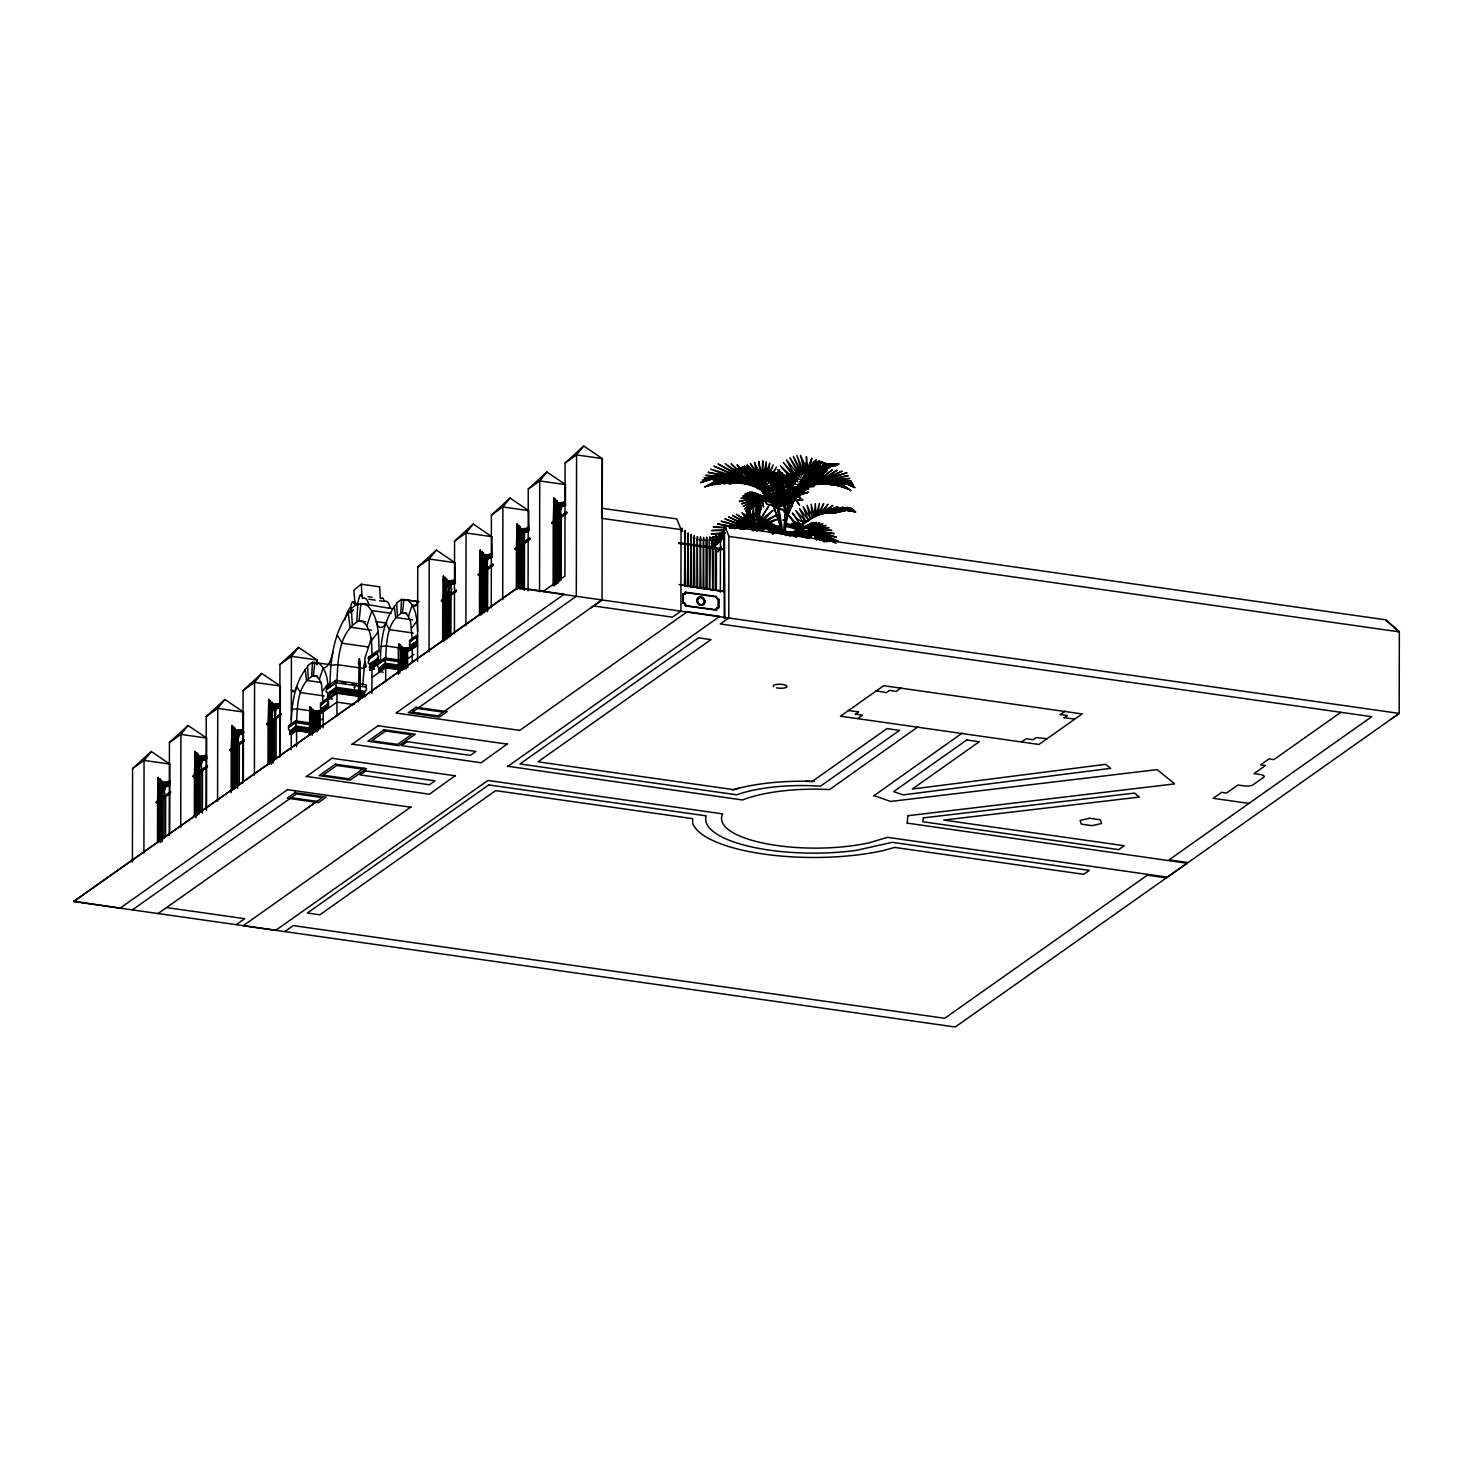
<?xml version="1.0" encoding="UTF-8"?>
<svg xmlns="http://www.w3.org/2000/svg" width="1473" height="1473" viewBox="0 0 1473 1473"><rect width="100%" height="100%" fill="white"/><g stroke="black" fill="none" stroke-linecap="round" stroke-linejoin="round"><path stroke-width="1.5" d="M317.137 664.599L317.155 659.996L298.577 647.402L279.944 664.452L279.778 757.159M602.218 518.386L602.31 458.582L583.713 445.988L565.08 463.038L564.896 576.109L543.15 591.465M720.352 592.256L720.444 542.414L724.698 525.751L1385.633 619.802L1399.332 631.825L1399.203 713.411L955.24 1027.012L73.65 901.531L517.631 587.635L564.141 594.263L396.311 712.803M132.423 862.018L132.588 768.519L151.222 751.488L169.8 764.082L169.69 834.178M143.912 853.143L144.059 760.418L151.222 751.488M157.501 842.556L157.574 801.607M157.574 800.999L158.182 781.224L158.863 800.962M158.789 842.501L158.863 801.57M159.121 841.414L159.194 800.465M159.194 799.857L159.802 782.531L160.483 799.821M160.41 841.359L160.483 800.428M160.741 842.538L160.815 799.323M160.815 798.716L161.404 784.17L162.104 798.679M162.03 840.218L162.104 799.287M162.343 841.396L162.435 798.182M162.435 797.574C158.661 794.407 165.326 784.041 162.49 786.066M163.982 837.971L164.037 797.04M164.037 796.433C160.207 792.805 166.78 784.133 164.184 786.195M165.584 836.83L165.657 795.899M165.657 795.291C161.662 791.535 168.438 784.041 165.805 785.993M169.266 835.228L169.432 742.502L188.065 725.471L206.643 738.065L206.515 810.426M180.737 827.126L180.903 734.401L188.065 725.471M194.344 816.521L194.418 775.59M194.418 774.982L195.025 755.207L195.706 774.945M195.633 816.484L195.706 775.553M195.946 817.662L196.019 774.448M196.038 773.841L196.645 756.514L197.327 773.785M197.253 815.342L197.327 774.411M197.566 814.238L197.64 773.307M197.64 772.699L198.247 758.153L198.929 772.644M198.873 814.201L198.929 773.27M199.186 813.096L199.26 772.165M199.26 771.557C195.504 768.409 202.169 758.006 199.334 760.05M200.807 811.954L200.88 771.023M200.88 770.397C196.756 766.641 203.9 758.337 200.899 760.086M202.427 813.096L202.501 769.882M202.501 769.256C198.505 765.518 205.281 758.024 202.63 759.958M206.11 809.211L206.257 716.486L224.89 699.454L243.468 712.048L243.358 782.145M217.581 801.091L217.746 708.384L224.89 699.454M231.169 792.787L231.243 749.573M231.243 748.965L231.869 729.172L232.531 748.91M232.458 790.467L232.531 749.536M232.789 789.362L232.863 748.431M232.863 747.824L233.471 730.498L234.152 747.768M234.078 789.325L234.152 748.394M234.41 788.221L234.483 747.29M234.483 746.664C231.629 743.847 236.877 729.853 234.63 732.449M235.698 788.184L235.772 747.253M235.772 746.627L235.79 732.302M236.03 787.079L236.103 746.148M236.103 745.522L236.527 733.757L239.031 734.033L237.742 734.014L237.724 744.381M237.65 788.221L237.724 745.007M239.27 784.796L239.344 743.865M239.344 743.239C235.33 739.63 242.235 732.191 239.363 733.849M242.935 783.194L243.1 690.469L261.734 673.437L280.312 686.013L280.183 756.128M254.406 775.074L254.571 682.349L261.734 673.437M268.012 764.487L268.086 723.556M268.086 722.93L268.694 703.155L269.375 722.893M269.301 764.45L269.375 723.519M269.633 763.345L269.706 722.414M269.706 721.788L270.314 704.481L270.995 721.752M270.922 763.309L270.995 722.378M271.253 764.487L271.327 721.273M271.327 720.647L271.916 706.101L272.615 720.61M272.542 762.167L272.615 721.236M272.855 763.327L272.947 720.131M272.947 719.505C269.835 716.467 275.304 705.751 273.076 708.053M274.494 759.921L274.549 718.99M274.549 718.364L274.991 707.832L275.856 714.202M276.095 758.779L276.169 717.848M276.169 717.222C272.45 713.742 278.913 706.101 276.188 707.832M73.65 901.237L120.16 908.16L287.861 789.399M311.024 728.251L296.036 726.115L289.739 731.51L296.018 727.073L311.024 729.209M310.987 731.786L296.073 729.669L289.868 734.585L296.073 730.203L310.987 732.339M289.868 734.051L289.868 732.339L296.073 727.957L309.827 729.982M291.249 749.831L291.286 730.037M291.286 725.508L291.415 656.332L298.577 647.402M295.005 792.695L326.159 797.132L318.407 802.601L287.253 798.182L295.005 792.695L295.005 790.78M309.201 722.82L295.576 720.886L295.576 722.635L309.201 724.569M296.073 730.203L295.999 728.306L308.851 730.148L318.315 723.39M296.018 727.073C298.025 718.456 284.436 727.386 289.739 730.553M296.589 746.627L296.607 729.301M295.576 720.886L288.561 725.839L288.561 727.588L296.625 721.752C297.251 705.954 297.767 683.895 313.418 675.536L317.708 676.144M455.415 775.534L429.38 794.223L306.274 776.4M309.22 735.027L309.827 710.299L310.49 734.99M310.766 733.941L311.355 711.459L312.037 733.904M312.313 735.23L312.902 712.895L313.583 732.983M313.859 732.118L313.878 714.479L316.143 714.736M315.13 732.081L315.167 714.497M315.406 730.332L315.425 714.571M316.677 730.295L316.695 714.534L314.909 714.681M316.934 731.989L316.971 714.313L319.236 713.853L318.481 730.037M317.137 664.562L317.155 659.996L291.415 656.332L279.944 664.452M318.223 729.761L318.242 714.276L316.566 714.681M319.77 727.717L319.788 716.32M320.028 728.951L320.064 712.914L321.335 712.95L320.175 713.061M321.666 708.016L321.648 708.955L327.945 704.517C328.332 690.34 310.619 718.714 327.945 703.578M327.982 707.132L321.777 712.048L327.982 707.132L327.982 705.401L321.777 709.783L321.777 711.514M323.158 727.846L323.195 707.5M323.213 702.971L321.464 684.264L319.365 679.329L316.621 676.365L313.418 675.536L314.835 662.445L319.328 663.605C326.141 669.607 327.595 679.274 328.203 687.891M327.485 700.098L327.485 698.349L332.456 699.049M364.567 695.993L336.267 691.96L328.092 698.423L336.267 692.66L364.567 696.692L365.543 694.98L336.267 690.193L336.267 692.66M328.111 697.723C324.576 695.109 335.752 691.776 336.267 689.714L364.567 694.225M364.733 691.371L336.212 687.302L327.945 693.139L327.945 694.391L336.212 688.554L364.733 692.605L366.63 689.29L365.746 687.191M328.534 701.093L328.516 708.108L323.195 711.882M328.534 697.447L328.553 693.893M329.97 686.547C330.21 659.904 333.579 630.297 351.403 609.325M306.274 776.694L332.309 758.006M335.605 682.754L335.623 680.452L366.317 684.816L366.298 687.118L335.605 682.754L326.38 689.272L326.398 686.97L335.623 680.452M336.212 688.554L335.826 682.938L326.546 689.64L326.049 691.518L327.945 693.139M336.93 715.841L336.967 693.249L362.708 696.913L362.708 691.187M336.986 681.594C337.814 660.806 338.495 631.77 359.081 620.777L365.507 621.698M507.467 743.865L481.119 762.775L351.992 744.104M358.326 701.848L359.099 663.587L360.259 663.807L360.185 699.638M362.726 685.258L365.12 657.326L371.546 637.883M369.944 663.476L369.944 664.728L378.193 658.891C378.69 640.295 355.453 677.562 378.193 657.639M374.437 669.386L370.091 668.061L378.248 662.298L378.248 660.051L369.115 667.306L374.437 668.687M371.896 693.415L371.951 666.79M371.969 656.884C371.693 645.008 372.595 630.757 363.297 621.864L359.081 620.777L360.94 603.562L367.366 604.464M378.248 662.298L370.091 668.779M351.992 744.399L378.358 725.489M406.548 666.238L385.116 663.2L378.819 668.576L385.097 664.139L408.021 667.508M383.201 672.277L378.948 671.136L385.153 666.753L402.184 669.165M378.948 671.136L378.948 669.405L385.153 665.023L406.456 668.061M379.058 651.95C378.561 636.115 379.463 616.892 366.851 605.09L360.94 603.562L357.755 604.832M380.365 662.592C380.55 642.338 383.109 619.857 396.66 603.893M384.656 657.952L377.64 662.924L377.64 664.673L384.656 659.72L384.656 657.952L407.377 661.193M378.948 671.67L385.153 667.287L385.153 665.023M385.097 664.139C387.104 655.54 373.516 664.47 378.819 667.637M385.668 681.447L385.705 663.347M398.299 674.321L398.336 647.549L399.625 647.568L398.465 647.697M399.846 673.235L400.453 648.543L401.135 668.76M401.392 670.105L401.982 649.961L402.663 670.068M402.939 669.202L403.528 651.397L404.21 669.165M404.486 667.416L405.075 651.434L405.756 667.379M406.014 669.073L406.603 651.176L407.303 666.827M407.561 667.122L407.598 651.084L408.868 651.103L407.634 651.195M410.857 648.599C409.844 640.332 425.274 641.602 411.924 648.875M410.746 645.082L410.728 646.039L417.025 641.602C417.411 627.424 399.699 655.798 417.025 640.645M907.202 823.112L1187.072 863.252L1167.371 877.153L887.519 837.327L869.825 842.593A93.407 29.478 0.1 0 1 766.107 843.698A93.407 29.478 0.1 0 1 722.691 813.869L487.894 780.451L275.746 930.31L243.266 925.688L410.967 806.928M412.237 662.666L412.274 644.585M412.293 640.055L410.544 621.33L408.444 616.414L405.701 613.431L402.497 612.602C386.847 620.962 386.331 643.02 385.705 658.836L398.575 660.659M416.564 637.183L416.564 635.415L409.549 640.387L409.549 642.136L417.614 636.281M417.062 644.217L410.691 648.967L411.722 648.801M417.577 661.156L417.743 567.105L436.376 550.073L454.954 562.668L455.36 583.069L454.071 583.05L455.12 582.94M429.048 651.729L429.214 559.004L436.376 550.073M442.655 641.142L442.729 600.192M442.729 599.585L443.336 579.81L444.017 599.548M443.944 641.105L444.017 600.155M444.275 640L444.349 599.051M444.349 598.443L444.956 581.117L445.638 598.406M445.564 639.945L445.638 599.014M445.896 638.859L445.951 597.909M445.951 597.301L446.558 582.756L447.258 597.265M447.184 638.803L447.24 597.872M447.497 637.699L447.571 596.768M447.571 596.16C442.176 581.154 455.157 579.773 450.48 594.963M448.786 637.662L448.86 596.731M448.86 596.123L448.897 584.56L447.718 584.707M449.118 636.557L449.191 595.626M449.191 595.018L449.21 584.634L450.499 584.707M450.407 636.52L450.48 595.589M450.738 635.415L450.812 594.484M450.812 593.877C446.485 589.918 453.887 582.866 450.83 584.468M454.421 633.813L454.568 541.088L473.201 524.057L491.798 536.651L492.185 557.052L490.896 557.089L491.964 556.904M465.891 625.712L466.057 532.987L473.201 524.057M479.48 615.125L479.554 574.175M479.554 573.568L480.18 553.793L480.842 573.531M480.787 615.07L480.842 574.139M481.1 613.965L481.174 573.034M481.174 572.426L481.781 555.1L482.463 572.389M482.389 613.928L482.463 572.997M482.721 612.823L482.794 571.892M482.794 571.285L483.402 556.739L484.083 571.229M484.009 612.786L484.083 571.855M484.341 611.682L484.414 570.751M484.414 570.143L485.004 558.359L485.703 570.088M485.63 611.645L485.703 570.714M485.961 610.54L486.035 569.609M486.035 569.001L486.624 558.451L487.324 568.946M487.25 610.503L487.324 569.572M487.581 611.682L487.655 568.468M487.655 567.841C483.66 564.288 490.546 556.794 487.673 558.451M491.246 607.797L491.411 515.071L510.045 498.04L528.623 510.634L529.028 531.035M502.735 599.695L502.882 506.97L510.045 498.04M917.845 726.926L829.612 789.546A93.407 29.478 0.1 0 0 742.392 799.968L507.577 766.236M516.323 589.09L516.397 548.159M516.397 547.551L517.005 527.776L517.686 547.496M517.612 589.053L517.686 548.122M517.944 587.948L518.017 547.017M518.017 546.409L518.625 529.083L519.306 546.354M519.232 587.911L519.306 546.98M519.564 589.09L519.638 545.875M519.638 545.268L520.245 530.722L520.926 545.213M396.311 713.098L519.417 730.313M520.853 589.053L520.926 545.839M521.184 587.948L521.258 544.734M521.258 544.108L521.847 532.342L522.547 544.071M522.473 587.911L522.547 544.697M522.786 589.071L522.86 543.592M522.878 542.966L522.897 532.6L524.13 532.71M524.075 589.034L524.167 543.555M524.406 590.213L524.48 542.451M524.48 541.825L524.517 532.379L525.751 532.49M528.071 590.82L528.255 489.054L546.888 472.023L565.466 484.599L565.429 504.963M539.541 591.759L539.726 480.953L546.888 472.023M553.13 585.812L553.24 522.142M553.24 521.534L553.848 501.741L554.529 521.479M554.419 585.775L554.529 522.105M554.732 584.671L554.861 521M554.861 520.374L555.468 503.066L556.15 520.337M556.039 584.634L556.15 520.963M556.352 583.529L556.463 519.859M556.463 519.232L557.07 504.687L557.77 519.196M557.641 583.492L557.751 519.822M557.972 582.387L558.083 518.717M558.083 518.091L558.69 506.325L559.372 518.054M559.28 580.086L559.372 518.68M559.593 581.246L559.703 517.575M559.703 516.949L560.311 506.417L560.992 516.913M560.882 578.926L560.992 517.52M561.213 580.104L561.323 516.434M561.323 515.808C557.604 512.309 564.049 504.705 561.342 506.417M583.713 445.988L576.569 454.918L576.311 596.289L412.164 712.251L437.904 715.915L602.052 599.953L602.31 458.582L576.569 454.918L565.08 463.038M602.494 508.351L676.844 518.938L681.06 529.617L680.913 611.185L672.443 617.169L593.582 605.937L590.581 608.073M685.24 592.201L716.43 596.455A3.13 2.725 54.8 0 0 718.75 599.308L718.732 607.87A2.504 2.173 54.8 0 0 716.504 610.117L685.184 605.863A2.302 1.989 54.8 0 0 682.754 602.917L682.772 594.392A2.67 2.302 54.8 0 0 685.24 592.201L685.479 592.036A2.67 2.302 54.8 0 1 682.993 594.245L682.772 594.392M685.387 605.698A2.302 1.989 54.8 0 0 682.975 602.752L682.993 594.227M683.306 602.494L683.03 602.66A2.596 2.265 54.8 0 1 685.461 605.55L685.718 605.403A2.596 2.265 54.8 0 0 683.306 602.494L683.269 594.54A2.964 2.578 54.8 0 0 685.718 592.459L685.497 592.625A2.964 2.578 54.8 0 1 683.122 594.724L683.343 594.558M684.448 585.738L685.019 533.447L685.534 585.702L684.558 585.61M687.523 586.144L688.094 535.841L688.609 586.144L687.523 586.144L688.609 586.144M690.616 586.567L691.187 537.148L691.702 586.585L690.616 586.567L691.666 586.677M693.691 587.064L694.262 538.253L694.777 587.027L693.728 586.972M696.987 587.617L697.337 539.339L697.65 587.617M699.859 587.93L700.43 539.781L700.945 587.911L699.859 587.93L700.945 587.911M703.044 588.464L703.505 540.223L703.91 588.464M706.138 540.241L706.027 588.813L707.114 588.777L707.187 540.168L706.138 540.094L707.187 540.168M710.262 547.606L709.563 589.403L709.194 539.965L710.281 539.947L709.231 540.02M713.355 548.048L712.656 589.844L712.269 539.541L713.355 539.505L712.306 539.578M715.27 590.121L715.362 538.013L716.449 537.976L715.399 538.05M716.43 548.49L716.357 590.102L715.381 590.01M718.401 607.557L718.161 607.723A2.799 2.43 54.8 0 0 715.988 609.896L716.209 609.804A2.799 2.43 54.8 0 1 718.382 607.539L718.75 599.308M716.486 610.117L716.246 610.282A2.504 2.173 54.8 0 1 718.511 608.018L718.161 599.621A3.443 2.983 54.8 0 1 715.988 596.952L716.43 596.455M716.799 590.526L723.556 591.483L724.348 532.305L724.9 618.31M724.2 618.807L724.348 532.305M724.698 525.751L728.914 536.43L728.785 617.997L720.297 623.981L1371.731 716.688L1169.01 859.882L1188.011 862.57M848.153 710.483L858.501 711.956M862.331 715.105L855.426 714.129M857.709 718.364L862.313 715.418M1174.386 783.599L1157.078 769.624L890.557 801.441L873.784 795.53M875.956 690.837L886.304 692.605L889.397 690.432L896.284 691.426L900.905 687.854M907.202 823.425L907.865 815.416M962.016 733.204L873.784 795.843M1021.691 741.692L1026.313 738.746L1033.199 739.722L1036.274 737.55L1046.622 738.728M1067.17 715.436L1060.265 714.442M1074.443 719.082L1064.095 717.609M1064.887 711.183L1060.265 714.755M779.033 519.969L779.014 522.215L779.917 521.958M806.394 462.356L806.449 456.704L807.72 471.857L823.002 466.168L838.616 463.866L823.297 465.836L807.72 471.857L806.081 468.893L806.394 462.356L806.21 473.091L804.092 469.979L800.41 455.286L804.037 462.651L805.841 472.299L804.092 469.979L804.424 473.459L796.856 455.452L803.08 474.729L793.321 456.28L801.735 476.147L789.878 457.772L800.391 477.786L786.545 459.889L791.24 469.151L799.029 479.664L783.36 462.596L797.574 481.892L780.377 465.836L796.083 484.543L777.597 469.574L794.628 487.489L784.391 481.45L775.093 473.735L793.284 490.601L792.051 495.002L792.087 493.713L782.789 488.005L772.846 478.302L783.157 486.274L793.284 490.601L791.701 486.808L793.505 491.54L803.632 487.489L814.072 486.458L804.847 485.961L795.825 487.416L793.505 491.54M784.759 493.16L781.206 489.773L784.759 493.16L784.741 495.664L788.258 492.59M793.8 501.446L793.855 498.647L792.474 503.656L793.892 495.536L793.8 501.446L796.064 494.928L802.269 484.783L795.586 498.887L800.76 491.264M772.699 491.522L778.849 484.138L787.3 478.522L778.278 482.757L771.373 487.968L774.062 494.32L760.381 489.275L772.699 491.522L769.735 488.944L772.312 490.932L757.859 485.685L770.821 488.465L755.133 482.371L769.256 486.127L752.261 479.388L767.654 484.028L749.223 476.792L766.144 482.223L746.093 474.601L764.763 480.714L742.908 472.851L763.437 479.406L739.667 471.581L762.149 478.246L736.463 470.826L760.897 477.197L747.142 472.575L733.296 470.568L739.851 469.058L751.727 472.943L740.716 469.335L733.628 470.218L741.029 469.482L753.292 473.275M835.983 543.334C828.802 537.037 801.717 526.505 829.612 541.401C827.347 539.21 813.667 530.538 819.964 540.131M758.779 475.595L750.42 463.664L757.269 474.214L757.196 472.41C764.395 480.935 736.887 466.702 733.922 470.016C740.035 466.112 758.356 481.174 759.35 473.054L754.489 462.375L755.594 467.604L760.381 475.816L758.742 461.344L761.744 476.755L762.775 460.902L763.069 477.786L766.218 461.878L766.347 469.684L764.358 478.928L769.771 463.111L768.851 471.084L765.665 480.235L773.196 464.879L767.01 481.745L776.455 467.162L768.427 483.512L779.512 469.887L769.919 485.611L782.31 473.036L771.373 487.968L772.018 484.856L771.097 488.723M805.841 521.442L809.745 518.975L803.245 523.431L803.614 520.245L803.374 522.731L797.243 518.901L792.345 513.009L800.833 525.493L803.374 522.731L795.788 510.579L805.602 520.945L799.397 508.48L807.904 519.306L803.172 506.712L810.168 517.888L807.094 505.294L812.267 516.747L811.126 504.282L814.201 515.808L815.269 503.637L816.042 515.034L819.467 503.398L817.828 514.39L823.72 503.582L819.596 513.856L828.01 504.171L821.4 513.948L821.216 512.015L821.418 513.414L832.871 505.405L823.315 513.027L827.789 512.917M401.153 648.764L399.883 648.746M765.592 498.224L764.469 500.562L766.973 504.466L765.592 498.224L770.434 501.814L766.586 497.966L771.502 496.696M775.866 504.539L772.478 504.447L773.933 508.075L774.209 505.607L773.933 508.075M685.626 533.594L684.577 533.668M691.776 537.35L690.8 537.424M696.766 587.488L697.871 587.469M702.934 588.371L704.02 588.335M709.102 589.255L710.189 589.218M712.177 589.697L713.282 589.66M291.304 720.205C292.225 701.7 295.042 681.281 307.581 666.827M311.687 676.217L312.479 662.298L329.842 664.581M356.816 621.68L357.829 603.709L351.347 608.294L352.286 624.883M400.785 613.302L401.558 599.382L418.719 601.813M354.533 687.928L354.533 686.363L354.514 688.075M798.753 527.444L801.901 524.701L798.753 527.444L798.955 524.388L798.753 527.444L797.077 529.12L797.04 526.377L797.077 529.12M805.841 472.299L806.081 468.893L807.351 471.25L811.881 458.158L808.99 470.274L813.17 462.172L816.447 459.631L810.573 469.298L816.152 462.209L819.743 460.846L817.147 462.209L812.396 468.727L818.896 462.246L822.615 462.025L819.798 462.264L814.164 468.322L821.363 462.319L825.948 463.516L822.155 462.375L814.532 468.506M321.998 711.349L322.256 708.218L322.237 711.864M234.189 730.682L233.01 730.829M237.411 733.996L236.251 734.07M272.634 706.34L271.474 706.432M275.856 708.053L274.567 708.053M445.656 581.356L444.496 581.448M453.739 584.265L452.984 584.431M482.5 555.339L481.321 555.431M519.325 529.323L518.165 529.415M520.945 530.943L519.785 531.035M556.168 503.25L555.008 503.398M557.788 504.871L556.61 505.018M559.39 506.565L558.23 506.638M561.01 506.638L559.758 506.694M823.407 513.488L838.303 509.842L851.689 508.443L837.566 509.842L823.407 513.488L823.573 511.665L828.047 508.295M755.962 508.516L758.963 503.416L755.962 508.516L755.244 515.347L756.349 507.982L759.994 502.219L757.122 507.043L757.122 513.12L757.564 506.528L760.694 501.685M775.037 502.827L771.594 500.452C777.155 506.528 784.023 494.081 791.406 495.131L773.988 500.783L776.234 504.539M765.389 499.955L765.592 498.445L762.02 500.194M786.324 516.857L790.983 499.642L795.788 500.415L799.544 505.184L796.304 499.126L791.664 496.935L789.933 500.838L788.147 497.156L789.933 500.838M771.539 497.174L773.841 494.56L770.434 495.499L769.44 500.194L768.39 486.09L766.66 490.509L768.004 498.169M777.21 506.27L774.522 503.821L777.21 506.27L778.407 503.729L777.928 507.798L775.627 505.589L777.928 507.798M759.755 502.459L751.23 508.424L747.474 515.053L751.248 507.909L759.645 502.219L751.285 506.988L746.516 512.714L751.304 506.473L760.51 501.059L751.304 505.534L745.633 510.91L751.304 505L761.412 500.028L751.322 503.987L744.62 508.958L751.359 503.416L762.811 499.108L751.433 502.311L743.202 506.473C744.362 505.092 769.827 492.498 762.848 501.722L763.585 507.043L762.057 502.33L763.382 499.181L760.749 503.435L760.804 509.455L760.105 504.005L762.37 500.047L759.018 505.036L758.816 511.37L758.466 505.57L761.154 501.078M370.091 666.293C390.64 654.712 368.563 659.978 369.76 669.239L370.68 670.141L371.619 668.539M805.142 528.733L800.723 529.065M808.511 484.875L809.119 482.518L807.333 485.225M807.351 471.25L809.929 462.172M357.295 604.225L359.854 595.552L361.879 595.847L361.345 584.21L379.721 586.825L380.255 598.461L381.249 598.59A5.1 1.97 -81.9 0 1 383.827 601.371A19.278 7.439 -81.9 0 1 390.327 608.423L363.021 603.856M797.777 496.18L794.131 493.013M783.047 531.919L766.328 529.212L786.6 532.342L764.284 526.616L786.545 532.048L765.131 524.517L786.49 531.827L765.021 522.768L786.453 531.698L764.91 519.987L786.177 532.471L786.214 534.552L811.015 531.127M319.365 679.329L323.176 667.785A18.836 7.273 -81.9 0 0 332.861 652.244M366.906 625.786L371.933 610.595L391.229 613.339M408.444 616.414L412.256 604.869A8.249 3.185 -81.9 0 0 417.688 601.039M784.704 498.169L789.252 495.941M760.952 523.909L756.809 523.191L760.952 523.909L763.309 515.071L768.593 506.362L758.098 522.068L763.511 525.272M783.949 480.548L777.1 474.527L768.593 470.863L776.602 474.601L783.949 480.548L777.873 474.361L771.355 471.563L778.223 474.269L783.746 479.977L778.775 474.085L773.343 472.152L779.033 473.975L783.967 479.59L779.42 473.754L775.074 472.741L779.585 473.643L784.133 479.296L779.861 473.459L776.915 473.459L780.009 473.385L784.299 479.093L784.888 477.768M798.863 529.599L799.434 528.236L797.39 530.17L803.669 524.701L798.863 529.599L812.949 522.492L801.478 528.697L797.814 527.15M792.474 503.656L794.131 500.028L802.969 499.918L785.293 499.642L784.722 502.496L787.411 499.936L784.722 502.496M796.156 497.745L805.786 481.063L798.182 495.315L809.616 477.804L800.465 492.958L813.74 475.043L802.877 490.84L818.123 472.833L805.308 489.018L822.726 471.213L807.609 487.581L827.495 470.2L809.745 486.44L832.355 469.85L811.77 485.538L837.272 470.163L813.74 484.82L828.286 476.663L842.188 471.157L815.692 484.249L831.49 477.105L847.012 472.815L832.576 477.362L816.999 484.507L831.49 477.105M397.139 666.238L398.17 666.385M762.848 501.722L764.524 498.611M784.428 479.056L786.987 473.901L788.46 474.232L787.374 474.011L784.63 479.333L788.147 474.251L790.78 473.772L788.589 474.398L784.888 479.646L789.491 474.693L792.861 473.459L785.164 480.069L795.273 473.164L784.943 480.677L798.661 472.907L784.538 481.781L775.001 474.895L765.242 470.2L775.59 474.766L784.538 481.781L802.73 472.759L794.186 476.018L784.593 482.647L794.776 476.221M794.131 500.028L787.3 517.318A62.363 54.022 59.2 0 0 786.085 526.395L785.219 529.599A62.713 55.551 54 0 1 786.748 517.796L792.419 502.624L786.821 502.901L779.051 506.509L787.411 501.833L793.91 500.36L790.43 499.936M723.943 549.006L678.906 542.598M757.122 507.043L759.994 502.219M760.749 503.435L763.382 499.181M762.627 489.754L764.027 487.526L762.94 492.755L766.439 492.295M773.675 501.28L775.037 499.2L773.988 500.783L787.061 492.995L772.791 499.697L784.87 492.387L771.613 498.887L782.568 492.405L770.508 498.334L780.211 493.087L768.501 497.874L775.424 496.383L767.543 497.856L770.674 497.009L773.528 499.2L769.79 497.432L766.586 497.966M819.467 483.825L828.599 483.347M721.254 546.796L717.793 551.841L720.481 548.287M760.473 523.081L765.444 516.342L773.067 510.376L766.586 517.115L762.793 524.093L768.556 518.625L776.86 515.053L769.569 519.453L765.297 525.585L767.47 528.052L764.69 526.947L767.47 528.052M322.771 690.782L327.982 683.877M371.399 640.847L378.23 631.751M411.851 627.866L417.062 620.962L415.202 611.774L412.256 604.869L408.408 600.689L403.915 599.529L401.503 600.487M698.165 597.835L697.337 598.774A4.382 3.793 54.8 0 0 697.447 602.88L698.902 604.556A4.161 3.609 54.8 0 0 702.768 604.98L703.781 604.243M698.478 598.185L697.944 598.885A3.903 3.388 54.8 0 0 698.036 602.549L699.344 604.022A3.701 3.204 54.8 0 0 702.768 604.39M703.247 604.059L704.002 603.194A3.903 3.388 54.8 0 0 703.891 599.548M703.542 604.409L704.37 603.47A4.382 3.793 54.8 0 0 704.26 599.364L702.805 597.707A4.161 3.609 54.8 0 0 698.939 597.265L697.926 598.001M791.443 535.749L801.073 525.732L799.673 526.432L809.653 519.914L803.245 523.431M829.796 484.488L846.257 483.678L855.021 487.637L845.649 483.328L829.667 484.212L844.471 482.702L853.604 485.188L843.826 482.352L827.274 483.715L842.574 481.726L852.572 483.254L841.875 481.358L824.862 483.365L840.512 480.658L851.412 481.137L839.72 480.272L821.952 483.383L838.174 479.517L849.903 478.467L837.272 479.093L819.283 484.083L834.51 477.97L848.209 475.613L817.681 483.825L820.498 481.837L815.692 484.249M790.706 535.601L797.151 528.273L784.557 523.062L798.863 526.561L793.726 522.657L789.105 515.753L794.591 521.7L801.294 524.591M758.208 522.786L757.288 519.601L758.098 522.068L761.375 505.883L755.704 521.35L757.417 506.012L753.421 520.926L753.55 506.859L751.359 520.761L749.849 508.424L749.518 520.798L748.671 514.372L746.388 510.708L747.824 520.982L746.001 515.734L743.221 513.672L746.24 521.313L743.221 517.649L740.588 517.226L744.694 521.792L740.348 520.19L737.899 521.387L743.184 522.418L737.623 523.099L735.285 525.898L736.721 524.167L741.637 523.228L738.544 525.916M790.357 535.822L799.949 528.697L797.39 530.17M789.583 535.877L797.556 529.599L786.361 526.156L799.195 529.065L788.755 524.683L796.083 526.377M308.999 729.964L308.152 729.043L308.87 730.037M722.212 538.492L719.505 541.438L722.654 538.142M310.49 710.594L309.312 710.575M402.7 650.201L401.466 650.237M404.191 651.674L403.013 651.655M405.775 651.655L404.504 651.637M407.321 651.416L406.088 651.453M688.664 536.08L687.652 536.08M694.869 538.455L693.783 538.437M697.907 539.578L696.895 539.578M700.982 540.02L699.97 540.02M704.076 540.462L703.063 540.444M814.164 468.322L819.798 462.264M790.854 498.169L789.123 493.934L790.854 498.169L794.021 494.818L791.664 496.935L797.611 496.475L802.049 500.065L798.495 494.946L793.192 493.437L800.336 492L807.407 493.345L801.459 490.399L794.26 490.454M162.067 784.446L160.87 784.446M195.688 755.483L194.491 755.483M197.29 756.809L196.185 756.846M198.91 758.429L197.787 758.466M232.513 729.466L231.316 729.448M443.999 580.086L442.802 580.086M447.221 583.032L446.098 583.069M480.824 554.069L479.627 554.069M484.065 557.015L482.941 557.052M485.667 558.654L484.562 558.69M487.342 558.69L486.053 558.672M517.667 528.052L516.544 528.089M554.511 502.035L553.388 502.072M385.153 665.391L404.32 668.134M350.298 612.842L353.483 609.619M784.704 500.507L781.942 497.045L784.704 500.507L787.65 497.598L785.293 499.642L788.976 498.684M767.764 493.326L765.555 495.351L770.213 495.444M721.862 536.835L718.548 539.818L721.752 537.037M815.839 468.009L822.155 462.375M735.082 528.439L738.617 525.548L735.598 527.665M821.418 513.414L837.511 506.675L825.359 512.733L834.915 508.903L841.47 507.909L827.605 512.567L837.879 509.142L844.379 508.921L838.874 509.216L829.833 512.622L840.604 509.308L846.92 509.879L841.488 509.363L832.042 512.751L843.072 509.474L850.013 511.076L843.882 509.548L832.337 512.954M802.859 528.752L806.578 527.684L803.227 528.457M734.769 528.568L737.973 526.082M718.658 542.543L710.815 548.637L718.216 543.077M724.403 533.355L717.259 538.86L724.127 533.668M815.674 483.383L813.225 485.243L816.594 483.807M734.272 528.697L739.759 524.554L735.358 527.555M379.334 669.313L385.263 664.268L378.948 669.773M795.125 488.06L799.416 484.893L795.825 487.416L817.736 479.204L797.464 484.562L820.866 475.392L799.084 482.002L824.088 472.06L800.631 479.83L827.366 469.261L802.049 477.989L830.643 467.033L803.429 476.387L833.902 465.431L804.737 474.969L820.829 468.782L838.247 464.511L821.308 468.23L806.026 473.698L822.063 467.309L839.002 464.05L822.413 466.867L807.314 472.502L823.812 465.339L837.695 463.921L824.107 465.118L807.72 471.857M785.974 535.436L789.197 534.128L785.974 535.436L769.164 525.125L785.625 533.705L766.623 522.436L786.472 533.723L790.264 532.674L786.472 533.723M361.216 584.192L353.851 590.213L354.864 602.162L357.405 605.182M734.659 527.831L740.072 524.278L734.917 527.739M703.468 603.893L702.547 604.556A3.701 3.204 54.8 0 1 699.104 604.188M305.427 809.469L316.898 801.367L291.175 797.703M132.588 768.519L144.059 760.418L169.8 764.082M169.432 742.502L180.903 734.401L206.643 738.065M206.257 716.486L217.746 708.384L243.468 712.048M243.1 690.469L254.571 682.349L280.312 686.013M417.743 567.105L429.214 559.004L454.954 562.668M454.568 541.088L466.057 532.987L491.798 536.651M491.411 515.071L502.882 506.97L528.623 510.634M528.255 489.054L539.726 480.953L565.466 484.599M156.359 801.864L170.647 791.719M193.184 775.848L207.472 765.702M230.027 749.812L244.315 739.685M266.871 723.795L281.159 713.669M441.495 600.45L455.93 590.25M478.338 574.433L492.774 564.233M515.182 548.416L529.599 538.216M552.007 522.381L566.442 512.199M156.267 802.159L170.518 791.94M193.11 776.142L207.362 765.923M229.954 750.125L244.205 739.906M266.779 724.09L281.03 713.889M441.421 600.745L456.207 590.342M478.265 574.728L493.05 564.325M515.09 548.711L529.893 538.289M551.933 522.694L566.718 512.273M156.359 802.472L170.518 792.271M193.184 776.455L207.362 766.255M230.027 750.438L244.205 740.219M266.871 724.421L281.03 714.202M441.495 601.058L456.372 590.397M478.338 575.041L493.216 564.38M515.182 549.024L530.059 538.363M552.007 523.007L566.884 512.346M156.451 802.619L170.555 792.64M193.276 776.602L207.398 766.623M230.119 750.586L244.223 740.606M266.963 724.55L281.067 714.589M441.587 601.205L456.078 590.968M478.43 575.188L492.534 565.209M515.274 549.171L529.378 539.192M552.099 523.136L566.221 513.175M156.709 802.822L170.132 793.376M193.552 776.787L206.975 767.341M230.377 750.77L243.818 741.324M267.221 724.753L280.643 715.307M441.863 601.407L456.372 591.465M478.688 575.372L493.216 565.448M515.532 549.355L530.059 539.431M552.375 523.338L566.884 513.414M364.199 693.783L364.052 692.752L336.415 688.72L328.479 695.422M328.111 695.956L336.415 688.72M327.485 698.349L320.47 703.302L320.47 705.051L336.967 693.249M371.951 668.558L377.198 664.839M289.868 732.707L296.22 727.275L290.144 732.302M321.777 710.17L328.129 704.738L322.053 709.765M410.857 647.236L417.172 641.731L411.133 646.831M291.286 734.419L296.607 730.663L309.477 732.486M328.976 707.795L336.949 702.161L354.109 704.61M371.933 677.451L379.924 671.817M380.365 671.504L385.687 667.729L398.557 669.571M412.274 648.967L417.596 645.192M323.066 718.529L308.152 729.043L309.146 729.448M397.36 666.054L414.005 654.288M73.65 901.531L517.631 587.948L1399.203 713.411L1390.733 719.395M132.349 909.891L296.496 793.947L322.237 797.611L158.071 913.555M347.61 779.677L363.794 768.262M725.047 532.416L723.648 532.803M236.251 924.676L244.721 918.692L166.559 907.571M519.417 730.626L687.247 611.774L719.726 616.395L507.577 766.549M723.556 591.483L679.2 584.578M284.805 931.599L293.274 925.596L944.709 1018.303L1147.357 875.165L1166.377 877.871M855.426 714.423L858.501 712.251M812.304 781.371L887.004 728.601L899.487 730.387L820.479 786.195A87.073 27.49 0.1 0 0 736.721 794.812L519.932 763.971L698.515 637.827L710.999 639.595L537.976 761.817L733.517 789.638L739.317 788.092A100.753 31.798 0.1 0 1 805.657 781.261L812.415 781.445M1064.095 717.903L1067.17 715.731M1340.872 712.288L1273.906 759.589L1269.045 758.89L1260.557 764.874L1265.436 765.573L1254.057 773.62L1260.225 774.503A6.757 2.136 0.1 0 1 1263.65 777.321L1253.044 784.814A6.757 2.136 0.1 0 1 1244.114 785.882L1237.946 784.999L1226.549 793.045L1221.688 792.345L1213.2 798.329L1248.938 803.411M593.601 605.919L602.052 599.953M739.759 524.554L734.456 528.255L741.803 523.615L741.379 522.271L741.637 523.228L735.193 526.119L741.637 523.228M751.23 508.424L758.816 503.435M777.541 504.576L781.316 502.164L776.676 503.177M732.339 528.531L743.423 522.86L733.812 527.905M724.421 531.956L719.192 535.122L723.059 532.821M733.757 528.126L741.803 523.615M804.092 522.62L826.592 510.652L811.181 517.907L830.68 509.235L813.299 516.802L834.804 508.167L815.269 515.9L838.929 507.504L817.11 515.145L843.053 507.228L818.896 514.5L832.963 510.302L848.061 507.412L820.627 513.967L835.375 509.971L850.308 507.835L822.376 513.488L837.566 509.842M751.285 506.988L759.645 502.219M796.322 476.902L785.459 482.96L797.206 477.473M736.629 526.192L741.195 523.651M720.039 540.996L711.091 545.894L719.542 541.548M730.571 480.456L734.106 481.708L714.939 478.154L702.511 479.922L714 478.43L731.252 482.076L712.324 478.946L700.522 482.61L711.459 479.241L728.546 482.592L713.908 482.021L704.702 487.047L714.939 481.929L731.418 482.279L716.909 481.837L708.218 485.943L718.032 481.818L726.226 481.947M801.128 480.695L807.112 477.418L801.109 480.235M809.34 470.716L811.052 469.777M804.902 477.013L808.88 474.858L804.847 476.829M816.189 468.064L828.139 463.664L835.891 465.744L827.771 463.7L814.587 468.414L827.071 463.848L836.167 465.063L826.684 463.958L813.17 468.911L815.913 467.678M801.091 482.463L809.229 478.173L801.146 481.947M785.33 482.131L795.807 476.644M772.717 490.472L779.861 486.79L788.626 485.427L780.34 488.244L774.043 492.792L781.15 490.859L789.362 492L781.555 492.221L775.166 496.898L772.975 494.486L775.166 496.898L776.124 493.16L775.332 495.664L782.2 494.505L790.136 496.567L782.513 495.591L776.345 497.764M731.731 528.199L737.623 525.161M206.901 758.613L205.76 758.448L206.92 758.356M170.058 784.63L168.916 784.465L170.168 784.428M733.094 527.831L742.613 522.97M734.438 527.131L740.072 524.278M797.593 477.823L785.569 483.844L798.2 478.522M800.465 484.709L809.248 480.345L803.024 483.034M360.204 663.844L358.418 663.826M735.8 527.739L737.126 527.095M731.805 528.236L744.049 522.418L739.593 524.149M729.466 528.236L747.124 521.663L730.718 527.095M798.458 478.928L785.625 484.838L796.93 480.493M784.373 500.746L780.966 502.238L784.833 500.967M730.774 528.218L744.049 522.418M795.144 481.892L785.643 485.98L795.254 482.573M796.838 490.877L806.965 486.513M721.42 539.284L711.183 543.629L720.941 539.91M795.273 483.347L785.625 487.287L793.339 484.783M795.549 494.063L808.732 488.705L784.741 495.664L773.491 489.146M731.381 527.721L745.522 521.976L732.633 526.855M807.314 472.502L823.002 466.168M401.558 599.382L396.605 602.88L397.342 615.732M312.479 662.298L307.526 665.796L308.262 678.648M312.405 663.402L314.835 662.445M808.622 471.397L823.812 465.339M806.026 473.698L822.063 467.309M787.503 488.079L793.284 485.814M773.62 493.4L770.103 494.781L762.701 493.105L770.821 495.978M791.148 488.502L785.477 490.693L809.174 482.831L785.348 492.755L807.038 486.329M809.984 470.384L824.677 464.787L837.014 464.216L825.009 464.621L811.77 469.574L825.635 464.326L836.554 464.621L826.003 464.198L813.17 468.911M751.764 499.918L741.545 503.803L763.714 498.555L751.764 499.918L765.334 498.426L752.243 498.316L739.28 501.446L752.04 498.85L764.597 498.169L761.504 497.782M751.359 503.416L762.811 499.108M796.47 496.511L808.364 492.037L796.746 495.572M814.587 468.414L827.071 463.848M816.005 468.046L828.139 463.664M787.134 494.284L791.019 492.921M817.681 483.825L834.51 477.97M730.092 527.26L748.836 521.479L739.299 524.241M834.123 512.917L836.572 512.088M817.46 483.899L815.213 484.654L822.542 482.868L829.851 484.378L824.051 482.849L817.276 484.194L826.832 482.923L834.639 485.298L830.404 483.77M721.402 481.818L711.072 485.243L720.187 481.818L726.281 481.929M722.801 537.295L711.275 541.107L722.322 538.032M775.111 502.127L791.866 498.629L776.308 503.545L783.691 502.09L792.032 502.735L784.004 502.956L777.413 505.349L784.538 504.502L792.621 506.068L784.814 505.276L778.388 506.859L782.163 527.481L781.077 527.426L777.449 507.099L767.746 504.392L776.658 505.534L762.204 498.684M823.094 483.42L821.75 483.844L835.596 483.844L842.832 487.36L834.455 483.678L821.824 483.623L828.949 483.273M787.484 488.263L791.277 487.121M280.459 706.617L279.428 706.414L280.588 706.322M243.745 732.597L242.585 732.431L243.763 732.339M723.777 481.818L714.331 484.599L725.121 481.8L740.643 482.131L729.871 481.818M825.524 513.101L839.592 509.879L852.609 509.124L840.273 509.916L822.376 513.488M719.321 536.614L719.192 536.632M732.615 789.933L739.317 788.092M834.51 513.027L847.38 510.081L855.831 512.015L846.791 510.045L832.282 512.788L845.705 510.008L854.874 511.186L845.097 510.008L830.293 512.696L843.955 510.008L854.211 510.542L843.329 510.008L828.305 512.696L842.151 510.008L853.493 509.879L841.488 509.971L826.058 512.807M751.506 501.685L763.714 498.555M740.219 524.13L750.714 521.424L738.341 524.535M727.717 481.763L718.787 484.028L727.128 482.205M819.743 483.512L837.272 479.093M729.853 526.561L736.224 525.032M729.669 526.616L737.384 524.793M724.164 534.975L711.312 537.848L721.641 536.172M834.215 512.935L847.38 510.081M824.162 513.101L839.592 509.879M832.282 512.788L845.705 510.008M738.489 482.205L729.227 484.065C731.971 479.682 760.823 485.869 738.489 482.205L748.284 484.009L733.757 481.837L723.98 483.733L732.118 481.781L743.405 482.886L723.869 475.208L708.108 472.336L722.709 475.632L740.035 481.708L736.666 479.572L743.405 482.886L733.757 481.837M791.774 500.525L785.275 501.667L785.846 514.832M750.015 472.594L743.681 467.604L739.556 468.304L744.307 467.567L752.022 472.778L745.485 467.567L742.171 467.051L746.167 467.567L753.808 473.091L752.648 471.691M731.271 525.566L752.869 521.571L735.045 524.701L755.262 521.958L738.986 524.462L757.785 522.639L743 524.83L760.289 523.578L747.05 525.806L762.646 524.719L751.064 527.334L765.721 526.708L764.91 523.21L765.297 525.585L771.244 520.945L779.751 518.478L772.055 521.663L767.23 526.763L773.693 533.723M791.682 498.224L796.046 497.635L792.787 496.732M723.556 532.637L711.293 534.202L725.084 533.3M788.644 535.491L804.258 534.073L786.656 534.938L810.353 532.029L786.637 534.073M737.623 523.099L743.184 522.418M907.865 815.729L1174.386 783.912M785.054 497.193L794.812 496.162M728.049 482.721L731.068 482.408M829.667 484.212L844.471 482.702M766.678 527.537L764.653 526.929L774.872 526.855L768.98 526.395M820.148 483.549L826.832 482.923M821.676 483.623L828.286 482.997M829.207 483.77L826.924 483.954L840.365 484.654L848.043 489.331L841.286 484.838L829.465 484.341L842.887 485.206L850.934 490.675L843.734 485.427L832.337 484.967M380.991 646.426L386.184 646.003L411.924 649.667M330.781 665.28L337.612 664.71L363.352 668.374M291.912 709.342L297.104 708.918L322.845 712.582M831.987 484.764L846.257 483.678M769.164 495.186L773.288 494.91M764.653 526.929L779.475 526.266L766.512 527.224L775.516 530.206M764.597 498.169L760.602 498.371L764.284 498.795M724.992 529.875L711.754 530.501L724.477 530.648M757.38 527.003L752.758 525.069L757.38 527.003L762.057 526.745M752.243 498.316L765.481 497.929L740.937 498.408L752.998 496.99L766.365 497.837L742.815 495.922L767.304 497.856L744.859 494.044L768.317 498.021L747.032 492.755L769.403 498.371L749.297 492.111L770.6 498.924L751.598 492.092L771.926 499.77L753.9 492.682L763.217 496.99M821.824 483.623L832.208 483.383L839.058 486.274L830.882 483.218M782.273 532.213L769.311 532.103L779.199 532.526M764.156 526.653L759.663 526.855L768.059 527.5L764.984 527.334M741.95 469.924L733.738 469.979L741.619 469.758L754.857 473.79L742.595 470.237L733.849 469.813L744.16 470.937L760.271 476.608L745.559 471.636M801.938 532.029L788.129 532.048L812.433 531.863L788.258 532.084L812.065 534.717L792.677 532.839M716.909 481.837L728.233 481.947M724.532 527.297L713.153 527.021L726.207 528.015M805.657 781.261L814.551 781.5M824.328 483.733L838.597 484.322L845.612 488.355L837.566 484.157M794.113 495.167L798.035 495.296M713.908 482.021L728.546 482.592M829.465 484.341L841.286 484.838M831.895 484.801L843.734 485.427M729.209 481.745L745.89 483.254M820.498 483.236L824.917 483.512L821.474 483.162M766.291 526.634L771.521 527.003L767.249 526.505M763.456 527.26L757.564 526.818L764.505 528.328L755.226 527.095L760.86 529.507L752.979 527.518L757.177 531.016L750.917 528.034L753.108 530.943M778.628 531.882L782.66 532.305M773.233 500.047L776.713 500.489L773.969 501.428L773.307 506.16L779.051 521.405A72.785 67.463 -40 0 1 780.782 531.9M729.08 527.408L733.444 527.978M739.998 528.825L744.362 529.396L717.572 523.928L746.038 528.733L721.162 521.184L747.805 528.126L724.863 518.864L749.72 527.573L728.675 516.931L751.819 527.095L732.541 515.403L754.139 526.726L736.445 514.298L756.588 526.487L752.022 522.657M819.338 540.149L817.165 534.441L818.344 536.522L818.288 535.601L821.584 536.246L816.631 533.171L838.211 541.327L827.752 535.951L815.471 532.195L836.461 537.277L826.279 533.576L814.219 531.293L834.307 533.594L812.838 530.483L831.84 530.372L811.31 529.746L829.078 527.647L809.579 529.12L826.077 525.474L807.609 528.66L822.91 523.854L805.547 528.42L819.632 522.823L803.466 528.439L816.281 522.363L801.478 528.697L791.756 523.523L796.875 525.401M768.114 490.491L764.008 489.92L768.28 490.969M738.691 481.947L743.368 482.61M602.199 518.404L681.06 529.617M728.914 536.43L1399.332 631.88L1385.633 619.802M678.814 543.5L723.814 549.889M685.258 586.033L692.015 586.99M696.526 587.635L712.288 589.881M685.497 592.533L715.97 596.86M685.479 605.624L716.209 609.804M418.921 601.665L403.915 599.529L402.497 612.602L406.787 613.228M367.992 596.712L372.08 597.301M412.256 604.869L416.546 605.477M368.858 599.235L375.265 600.155M379.555 600.763L383.827 601.371M344.921 619.802A19.701 7.604 -81.9 0 1 350.924 606.729A3.811 1.473 -81.9 0 1 352.857 601.886L354.864 602.162M412.771 619.912L395.611 617.463L394.248 606.342M386.92 623.153L376.204 621.643A18.836 7.273 -81.9 0 0 385.852 623.521L389.645 629.689L413.232 633.04M371.472 630.223L350.022 627.167L348.217 612.529M367.919 646.923L342.178 643.259L337.188 635.121M384.656 659.72L407.358 662.942M385.153 667.287L397.931 669.11M341.276 682.202L345.566 682.809M352.01 683.73L356.3 684.337M321.556 682.533L306.531 680.397L305.169 669.276M295.65 690.874L291.359 690.266A8.433 3.259 -81.9 0 0 296.773 686.436L300.566 692.605L324.152 695.974M417.485 708.476L443.226 712.14M378.358 725.784L507.467 744.16M296.625 721.752L309.496 723.574M332.309 758.319L455.415 775.829M362.579 769.109L336.838 765.444L323.084 775.166L348.825 778.83M287.861 789.712L410.967 807.241M792.492 533.005L811.66 536.706L792.345 533.3M776.05 497.948L784.059 499.292L777.762 496.788M711.459 479.241L728.491 482.518M322.753 711.754L321.851 712.011M714 478.43L731.252 482.076M748.284 484.009L735.303 482.868L743.202 482.849L750.604 484.893L741.361 482.408L752.906 485.943L750.475 484.507M796.911 492.332L800.281 493.584M793.947 533.926L809.193 538.418M777.505 495.278L783.967 496.769L776.547 493.4M792.584 534.036L809.119 538.474M734.106 481.708L716.725 477.639L704.039 477.731L717.719 477.344L736.979 481.505L719.616 476.736L705.806 475.337L720.665 476.387L740.035 481.708M792.087 493.713L782.145 491.153L770.913 483.162L781.813 492.774L790.504 497.027L771.152 495.793L780.874 496.861L789.565 499.77L784.999 516.489L783.875 528.733L785.164 529.102M388.651 607.723L392.591 608.754M765.334 526.726L777.321 531.09M773.067 488.005L760.363 484.433L771.613 488.465M727.386 474.011L710.704 469.114L742.668 482.058L727.386 474.011L745.135 482.573L729.798 473.385L713.945 466.186L731.142 473.128L747.474 483.273L733.664 472.815L718.069 464.013L735.045 472.759L749.775 484.101L725.121 463.682L739.004 473.054L752.095 485.133L731.179 463.792L754.434 486.366L737.126 464.695L756.883 487.858L742.908 466.389L759.46 489.699L748.45 468.801L762.185 491.964L754.471 473.864M776.161 498.924L783.746 501.243L784.262 512.309M759.626 476.221L746.553 472.207L733.296 470.568L740.146 469.132L751.727 472.888L740.716 469.335M744.16 470.937L758.3 475.319M792.179 534.331L798.071 536.264L791.259 533.926M776.271 492L784.225 494.652M747.142 472.575L760.897 477.197M791.866 534.754L797.501 536.651M739.851 469.058L750.217 472.594L743.681 467.604M765.721 526.708L762.406 525.548L764.966 526.229L761.707 530.759L766.789 527.573L772.938 534.312M723.869 475.208L742.668 482.058M740.348 520.19L744.694 521.792M767.746 499.715L774.559 502.275L765.96 498.39M764.984 497.764L773.27 500.912L765.224 497.616M774.908 488.741L784.133 492.461L780.193 490.325M798.605 489.423L802.564 491.025L800.76 488.097M772.478 504.447L786.508 511.554L774.025 507.191L780.23 525.309A72.693 68.089 -31.5 0 1 781.206 532.471M755.373 473.938L757.14 474.674M762.406 498.684L775.737 503.803L758.374 495.609L762.112 497.248M772.036 485.096L784.041 490.399L766.365 480.401M816.631 533.171L828.857 538.602M801.238 526.248L795.217 523.523L800.318 526.1M771.429 482.776L783.949 488.576L771.152 481.505M756.165 493.86L763.99 497.487M759.037 526.413L760.068 526.892M817.754 534.276L834.344 542.635M792.271 535.436L796.433 537.369M798.587 526.027L801.68 527.647M784.538 481.781L781.482 479.056L783.746 481.966L773.951 475.19L762.149 469.74L773.399 475.392L783.71 482.776L760.013 469.666L783.728 483.66L760.878 470.55L783.765 484.635L762.535 472.686L770.913 478.357L783.82 485.759L762.535 474.159M772.349 486.053L776.271 488.189M745.135 482.573L739.667 479.572L743.405 482.886M785.459 534.57L769.827 527.168L783.157 534.165M786.177 532.471L763.511 520.153L786.066 533.079M776.4 530.63L782.586 534.478M412.458 709.728L414.263 710.759M418.498 713.153L420.891 714.515M762.627 475.982L783.875 487.047L762.535 474.251M801.92 487.489L804.902 489.294L804.184 483.567L807.13 487.913M731.142 473.128L747.474 483.273M826.887 541.733L818.841 535.528L827.992 541.254M764.358 477.178L769.44 480.419M778.241 531.661L781.684 534.018M751.948 484.967L755.244 487.176L753.145 483.604L757.674 488.668L758.724 485.243L760.086 488.336M818.841 535.528L827.108 541.788M745.485 467.567L752.022 472.778M824.42 541.199L819.927 536.964L825.064 541.07M775.001 474.895L783.746 481.966M802.951 526.69L801.146 525.18L810.666 529.875L810.26 531.992L812.139 530.611L812.93 535.343L813.483 531.44L815.342 539.155L814.753 532.342L816.705 540.204M753.808 473.091L744.381 466.039L755.649 473.514L746.94 464.952L757.269 474.214M748.818 518.625L741.987 512.659L748.984 520.116M698.386 603.525L699.141 604.39A4.161 3.609 54.8 0 0 702.989 604.814M819.927 536.964L823.517 540.241M776.602 474.601L783.82 481.211M824.364 541.825L821.326 538.879L823.959 541.825M757.951 523.375L761.062 526.413M765.297 495.683L762.112 490.343L768.077 498.905M780.009 473.385L784.225 479.038M352.857 601.886L355.398 604.887M818.288 535.601L820.792 538.915M779.585 473.643L784.133 479.296M754.857 520.319L749.775 513.598L753.366 520.208M753.513 467.585L758.89 474.969M704.039 599.529L702.584 597.854A4.161 3.609 54.8 0 0 698.718 597.43M703.671 599.714L702.382 598.222A3.701 3.204 54.8 0 0 698.939 597.854M698.312 603.654L697.686 602.733A4.382 3.793 54.8 0 1 697.576 598.627M819.927 539.302L818.362 535.712L821.382 540.388M815.968 533.336L818.546 539.192L815.968 533.336L817.036 537.461M775.958 499.089L776.713 502.551M754.599 473.754L764.892 494.597L761.154 477.528L767.415 497.469M818.362 535.712L820.111 539.302M817.165 534.441L819.853 540.075M819.596 537.166L821.087 540.536M756.772 467.641L760.381 475.816M771.889 503.619L770.397 500.065L772.46 505.368L771.649 499.329M770.14 501.078L770.489 502.238M777.468 502.256L777.873 503.784M761.725 521.405L760.473 516.268L760.804 521.203L764.837 527.224L760.97 525.069L763.677 526.542L758.724 520.816L756.514 515.127L757.453 520.632M778.26 505.386L779.07 509.492M777.394 505.662L778.517 512.236M760.178 467.935L761.744 476.755M802.803 462.872L804.424 473.459M417.062 620.962L417.632 630.978M368.931 605.385A19.278 7.439 -81.9 0 0 362.432 598.333A5.1 1.97 -81.9 0 0 359.854 595.552M704.315 599.566A4.382 3.793 54.8 0 1 704.425 603.672M697.815 602.696A3.903 3.388 54.8 0 1 697.723 599.051L699.178 597.688A3.701 3.204 54.8 0 1 702.603 598.075M703.928 599.75A3.903 3.388 54.8 0 1 704.02 603.396M786.287 513.561A85.839 13.202 -84.8 0 1 786.251 521.718M784.999 507.375A86.281 6.573 -87.3 0 1 785.017 518.496M784.888 529.194A62.584 38.022 -74.4 0 1 786.03 516.857M778.388 512.236A50.8 34.836 74.1 0 1 778.904 519.932M778.867 509.492A50.874 36.954 72.8 0 1 779.714 521.902M773.399 686.547A6.923 2.007 1.9 0 1 780.23 684.264A6.923 2.007 1.9 0 1 786.748 687.026A6.923 2.007 1.9 0 1 776.529 687.873M368.379 657.308L368.379 659.609L377.604 653.091L377.604 650.79L368.379 657.308M409.144 649.998L410.415 650.072L409.273 649.906M681.465 531.182L682.551 531.237L681.576 531.09M681.373 585.26L682.459 585.278L681.373 585.26M718.345 590.526L719.432 590.581L718.382 590.47M721.531 535.122L722.617 535.178L721.641 535.049M721.439 590.968L722.525 590.968L721.439 590.968M309.901 706.856L309.901 710.502L309.901 706.856M311.447 708.016L311.447 711.662L311.447 708.016M312.994 709.434L312.976 713.079L312.994 709.434M314.522 710.87L314.522 714.515L314.522 710.87M316.069 710.907L316.069 714.552L316.069 710.907M317.616 710.649L317.616 714.295L317.616 710.649M319.162 710.409L319.144 714.055L319.162 710.409M320.709 709.305L320.691 712.95L320.709 709.305M398.98 643.94L398.98 647.586L398.98 643.94M400.527 645.082L400.527 648.728L400.527 645.082M402.074 646.518L402.055 650.164L402.074 646.518M403.602 647.954L403.602 651.6L403.602 647.954M405.149 647.991L405.149 651.637L405.149 647.991M406.695 647.733L406.695 651.379L406.695 647.733M408.242 647.476L408.224 651.121L408.242 647.476M409.789 646.389L409.77 650.035L409.789 646.389M411.335 645.303L411.317 648.949L411.335 645.303M167.296 785.606L168.585 785.68L167.443 785.514M204.139 759.589L205.428 759.608L204.195 759.534M240.983 733.572L242.253 733.591L241.02 733.517M277.808 707.556L279.097 707.574L277.863 707.5M489.294 558.175L490.564 558.249L489.423 558.083M526.119 532.158L527.408 532.176L526.174 532.103M562.962 506.141L564.251 506.16L563.017 506.086M564.582 505L565.871 505.018L564.638 504.944M158.255 777.431L158.255 781.427L158.255 777.431M159.876 778.738L159.876 782.734L159.876 778.738M161.496 780.377L161.478 784.373L161.496 780.377M163.098 781.997L163.098 785.993L163.098 781.997M164.718 782.089L164.718 786.085L164.718 782.089M166.339 781.868L166.32 785.864L166.339 781.868M167.94 781.647L167.94 785.643L167.94 781.647M169.561 780.506L169.561 784.501L169.561 780.506M195.099 751.396L195.099 755.41L195.099 751.396M196.719 752.721L196.701 756.717L196.719 752.721M198.321 754.342L198.321 758.356L198.321 754.342M199.941 755.98L199.923 759.976L199.941 755.98M201.562 756.072L201.543 760.068L201.562 756.072M203.164 755.852L203.164 759.847L203.164 755.852M204.784 755.631L204.784 759.626L204.784 755.631M206.404 754.489L206.404 758.485L206.404 754.489M231.942 725.379L231.924 729.393L231.942 725.379M233.544 726.705L233.544 730.7L233.544 726.705M235.164 728.325L235.146 732.339L235.164 728.325M236.766 729.964L236.766 733.959L236.766 729.964M238.387 730.037L238.387 734.051L238.387 730.037M240.007 729.816L240.007 733.83L240.007 729.816M241.627 729.614L241.609 733.609L241.627 729.614M243.248 728.454L243.229 732.468L243.248 728.454M268.767 699.362L268.767 703.358L268.767 699.362M270.388 700.688L270.369 704.683L270.388 700.688M271.989 702.308L271.989 706.304L271.989 702.308M273.61 703.928L273.61 707.942L273.61 703.928M275.23 704.02L275.212 708.034L275.23 704.02M276.85 703.799L276.832 707.813L276.85 703.799M278.452 703.578L278.452 707.592L278.452 703.578M280.073 702.437L280.073 706.451L280.073 702.437M443.41 576.017L443.41 580.012L443.41 576.017M445.03 577.324L445.012 581.338L445.03 577.324M446.632 578.963L446.632 582.958L446.632 578.963M448.252 580.583L448.234 584.578L448.252 580.583M449.873 580.675L449.854 584.671L449.873 580.675M451.474 580.454L451.474 584.45L451.474 580.454M453.095 580.233L453.095 584.229L453.095 580.233M454.715 579.092L454.715 583.087L454.715 579.092M480.253 549.981L480.235 553.995L480.253 549.981M481.855 551.307L481.855 555.303L481.855 551.307M483.475 552.927L483.475 556.941L483.475 552.927M485.096 554.566L485.077 558.562L485.096 554.566M486.698 554.658L486.698 558.654L486.698 554.658M488.318 554.437L488.318 558.433L488.318 554.437M489.938 554.216L489.92 558.212L489.938 554.216M491.559 553.075L491.54 557.07L491.559 553.075M517.078 523.965L517.078 527.978L517.078 523.965M518.699 525.29L518.699 529.286L518.699 525.29M520.319 526.911L520.3 530.924L520.319 526.911M521.921 528.549L521.921 532.545L521.921 528.549M523.541 528.623L523.541 532.637L523.541 528.623M525.161 528.42L525.143 532.416L525.161 528.42M526.782 528.199L526.763 532.195L526.782 528.199M528.384 527.058L528.384 531.053L528.384 527.058M553.922 497.948L553.922 501.943L553.922 497.948M555.542 499.273L555.524 503.269L555.542 499.273M557.144 500.894L557.144 504.889L557.144 500.894M558.764 502.532L558.746 506.528L558.764 502.532M560.384 502.606L560.366 506.62L560.384 502.606M561.986 502.385L561.986 506.399L561.986 502.385M563.607 502.164L563.607 506.178L563.607 502.164M565.227 501.023L565.227 505.036L565.227 501.023M923.35 817.865L922.871 821.768L1118.688 849.626L1124.194 845.723L943.733 820.056L1139.365 797.096L1134.597 793.082L923.35 817.865M359.338 659.057L358.399 662.868L359.32 663.789L360.462 662.905L359.338 659.057M365.009 662.04L364.07 665.87L365.009 666.772L366.151 665.906L365.009 662.04M681.999 528.365L681.999 531.201L681.999 528.365M685.092 530.759L685.074 533.613L685.092 530.759M688.167 533.171L688.167 536.006L688.167 533.171M691.242 534.478L691.242 537.332L691.242 534.478M694.335 535.583L694.317 538.418L694.335 535.583M697.41 536.669L697.41 539.523L697.41 536.669M700.485 537.111L700.485 539.947L700.485 537.111M703.578 537.553L703.56 540.388L703.578 537.553M706.653 537.332L706.653 540.168L706.653 537.332M709.747 537.111L709.728 539.965L709.747 537.111M712.822 536.688L712.822 539.523L712.822 536.688M715.915 535.159L716.099 538.161L715.915 535.159M718.99 533.631L718.99 536.467L718.99 533.631M722.083 532.324L722.065 535.159L722.083 532.324M364.107 666.717L365.93 666.79L364.218 666.661M369.797 670.068L371.601 670.16L369.889 670.031M783.157 520.098L785.275 520.392L783.157 520.098M335.347 764.211L319.162 775.627L350.316 780.064L366.501 768.648L335.347 764.211M384.085 729.779L367.9 741.214L399.054 745.651L415.239 734.217L384.085 729.779M415.994 707.243L408.242 712.711L439.396 717.148L447.148 711.68L415.994 707.243M385.576 731.013L371.822 740.735L397.563 744.399L411.317 734.677L385.576 731.013M365.672 770.968L360.112 774.908L429.416 784.759L434.977 780.837L365.672 770.968M407.156 741.656L401.595 745.596L470.329 755.373L475.889 751.451L407.156 741.656M488.741 784.925L307.341 913.039L319.825 914.807L495.646 790.633L692.586 818.657L692.733 823.37A121.246 38.261 0.1 0 0 883.469 850.51L894.663 847.417L1083.723 874.318L1089.284 870.377L892.215 842.335L856.108 850.381A107.511 33.934 0.1 0 1 706.156 815.858L488.741 784.925M883.653 685.7L840.457 716.209L1038.944 744.454L1082.139 713.945L883.653 685.7M966.785 739.962L893.632 791.627L903.152 794.886L1110.697 768.335L1105.505 764.34L912.266 789.068L979.269 741.748L966.785 739.962M1089.615 818.27L1080.114 820.424L1081.329 824.125L1092.064 825.653L1101.565 823.481L1100.349 819.798L1089.615 818.27M811.973 530.335L787.945 532.121L812.415 530.98L787.005 533.355L811.973 530.335M812.323 533.116L788.313 532.195L812.323 533.116M737.439 482.058L730.313 482.002L737.439 482.058M742.963 470.403L733.849 469.813L743.718 470.734L756.864 474.49L742.963 470.403M786.453 531.698L764.91 520.558L786.416 531.679"/></g></svg>
